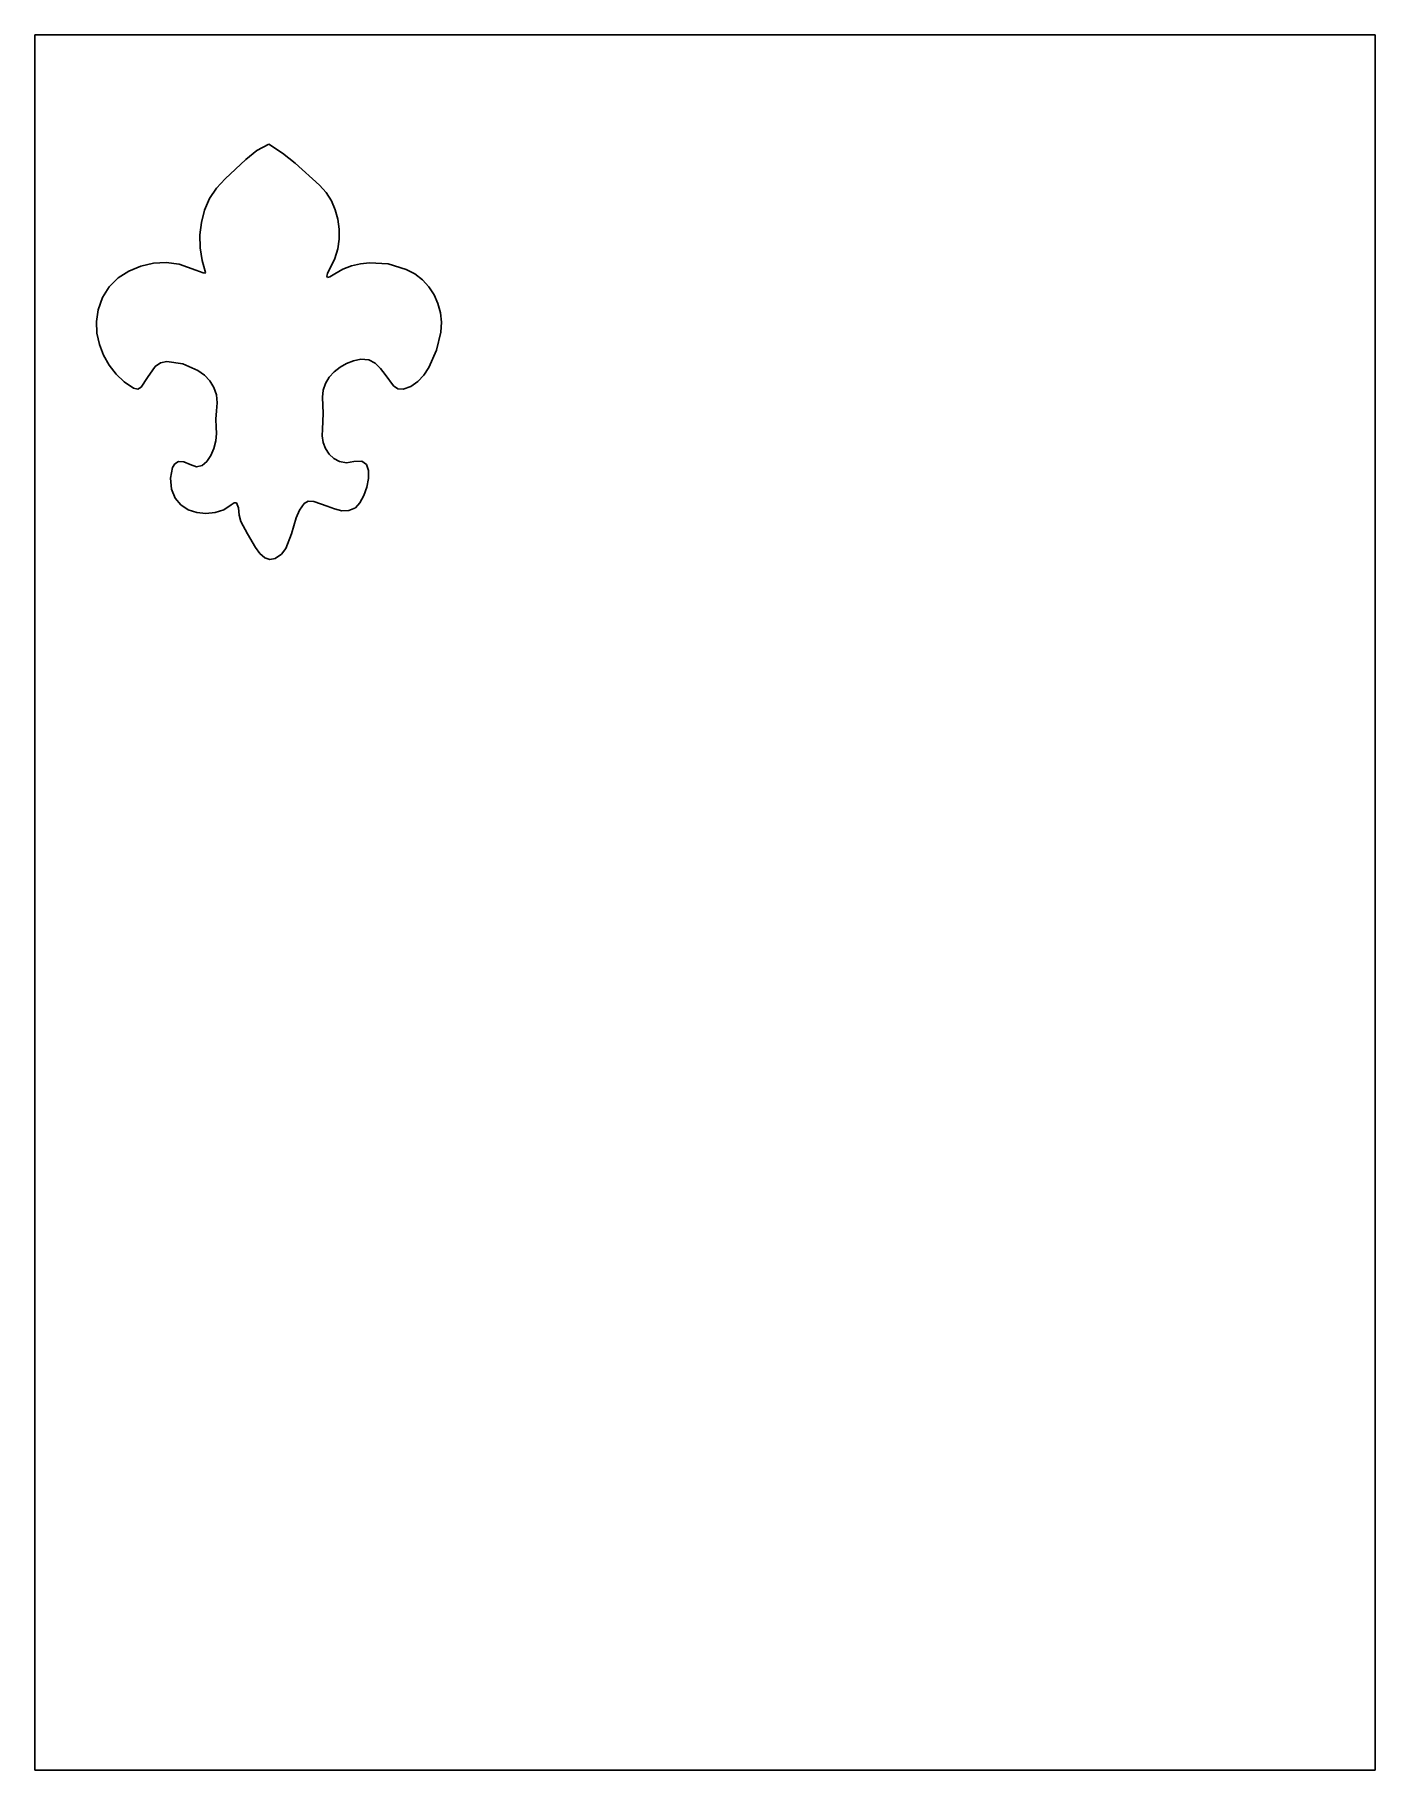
# Model space of a CAD drawing. Extents: x 0 to 173, y -140 to 84.
import ezdxf

# ---------------------------------------------------------------- set-up
doc = ezdxf.new("R2010")
doc.units = 0

msp = doc.modelspace()

# ---------------------------------------------------------------- linework, layer by layer
at = {"layer": 'Layer 1'}
for p, q in [((172.72, 83.82), (0, 83.82)), ((0, 83.82), (0, -139.7)), ((172.72, 83.82), (0, 83.82)), ((0, 83.82), (0, -139.7)), ((172.72, 83.82), (0, 83.82)), ((0, 83.82), (0, -139.7)), ((172.72, 83.82), (0, 83.82)), ((0, 83.82), (0, -139.7)), ((172.72, -139.7), (172.72, 83.82)), ((172.72, -139.7), (172.72, 83.82)), ((172.72, -139.7), (172.72, 83.82)), ((172.72, -139.7), (172.72, 83.82)), ((28.605399, 68.886944), (30.178417, 69.718448)), ((30.178431, 69.718448), (30.1784, 69.7184)), ((30.1784, 69.7184), (31.924673, 68.576633)), ((30.178417, 69.718448), (30.178431, 69.718448)), ((24.550307, 65.268968), (27.187508, 67.761567)), ((27.187508, 67.761567), (28.605399, 68.886944)), ((31.924673, 68.576633), (33.574331, 67.272721)), ((33.574331, 67.272721), (36.68503, 64.43387)), ((23.417496, 64.066036), (24.550307, 65.268968)), ((21.885587, 61.22562), (22.531595, 62.70688)), ((22.531595, 62.70688), (23.417496, 64.066036)), ((36.68503, 64.43387), (37.541595, 63.479896)), ((37.541595, 63.479896), (38.224052, 62.41487)), ((21.472455, 59.656377), (21.885587, 61.22562)), ((38.224052, 62.41487), (38.732733, 61.261881)), ((38.732733, 61.261881), (39.067966, 60.044016)), ((21.285182, 58.033269), (21.472455, 59.656377)), ((39.067966, 60.044016), (39.230083, 58.784364)), ((39.230083, 58.784364), (39.219415, 57.506012)), ((21.316749, 56.390419), (21.285182, 58.033269)), ((21.56014, 54.761945), (21.316749, 56.390419)), ((39.03629, 56.232048), (38.68104, 54.98556)), ((39.219415, 57.506012), (39.03629, 56.232048)), ((12.137553, 53.385389), (13.661767, 54.016711)), ((13.661767, 54.016711), (15.286957, 54.381226)), ((15.286957, 54.381226), (16.957731, 54.468865)), ((16.957731, 54.468865), (18.618697, 54.269558)), ((18.618697, 54.269558), (20.775783, 53.485618)), ((22.008337, 53.181968), (21.56014, 54.761945)), ((38.68104, 54.98556), (37.733165, 53.068229)), ((39.714065, 53.6103), (40.814882, 54.047348)), ((40.814882, 54.047348), (41.964113, 54.328711)), ((41.964113, 54.328711), (43.145429, 54.460137)), ((43.145429, 54.460137), (45.538996, 54.29617)), ((45.538996, 54.29617), (47.864942, 53.601433)), ((9.613622, 51.362602), (10.769708, 52.49733)), ((10.769708, 52.49733), (12.137553, 53.385389)), ((20.775783, 53.485618), (21.693056, 53.146357)), ((21.693056, 53.146357), (21.949125, 53.101379)), ((21.949125, 53.101379), (22.008337, 53.181968)), ((37.733165, 53.068229), (37.633688, 52.722911)), ((37.633688, 52.722911), (37.715802, 52.556602)), ((37.715802, 52.556602), (38.042804, 52.632005)), ((38.042804, 52.632005), (38.677992, 53.01182)), ((38.677992, 53.01182), (39.714065, 53.6103)), ((47.864942, 53.601433), (48.986113, 53.009616)), ((48.986113, 53.009616), (49.966699, 52.248948)), ((49.966699, 52.248948), (50.796202, 51.34415)), ((8.158297, 48.393418), (8.724688, 49.991275)), ((8.724688, 49.991275), (9.613622, 51.362602)), ((50.796202, 51.34415), (51.464129, 50.319943)), ((51.464129, 50.319943), (51.959985, 49.201049)), ((51.959985, 49.201049), (52.273274, 48.012188)), ((7.958694, 46.884588), (8.158297, 48.393418)), ((52.273274, 48.012188), (52.393501, 46.778083)), ((8.025932, 45.388507), (7.958694, 46.884588)), ((8.336445, 43.934028), (8.025932, 45.388507)), ((52.310172, 45.523453), (51.764207, 43.186702)), ((52.393501, 46.778083), (52.310172, 45.523453)), ((8.866667, 42.550004), (8.336445, 43.934028)), ((9.593033, 41.265289), (8.866667, 42.550004)), ((51.764207, 43.186702), (50.792094, 40.950513)), ((10.491977, 40.108734), (9.593033, 41.265289)), ((15.528073, 41.06858), (14.547402, 39.662319)), ((16.194173, 41.550187), (15.528073, 41.06858)), ((17.038347, 41.730878), (16.194173, 41.550187)), ((19.103039, 41.423983), (17.038347, 41.730878)), ((21.027805, 40.573112), (19.103039, 41.423983)), ((21.855607, 39.960077), (21.027805, 40.573112)), ((38.5926, 40.407354), (37.958796, 39.704707)), ((39.345583, 41.007004), (38.5926, 40.407354)), ((40.188326, 41.487404), (39.345583, 41.007004)), ((41.091409, 41.832304), (40.188326, 41.487404)), ((42.025412, 42.025453), (41.091409, 41.832304)), ((43.0437, 41.9433), (42.025412, 42.025453)), ((43.872632, 41.507702), (43.0437, 41.9433)), ((44.558655, 40.837938), (43.872632, 41.507702)), ((45.148221, 40.053289), (44.558655, 40.837938)), ((50.792094, 40.950513), (50.138535, 39.977285)), ((11.539934, 39.109193), (10.491977, 40.108734)), ((12.713337, 38.295518), (11.539934, 39.109193)), ((13.270126, 38.16919), (12.713337, 38.295518)), ((13.730951, 38.431498), (13.270126, 38.16919)), ((14.547402, 39.662319), (13.730951, 38.431498)), ((22.549897, 39.230719), (21.855607, 39.960077)), ((23.077831, 38.391593), (22.549897, 39.230719)), ((23.406567, 37.449258), (23.077831, 38.391593)), ((37.166407, 38.05542), (37.066662, 37.141283)), ((37.473592, 38.915311), (37.166407, 38.05542)), ((37.958796, 39.704707), (37.473592, 38.915311)), ((46.223776, 38.616448), (45.148221, 40.053289)), ((46.802664, 38.202815), (46.223776, 38.616448)), ((47.470892, 38.151413), (46.802664, 38.202815)), ((48.481013, 38.534873), (47.470892, 38.151413)), ((49.369201, 39.157784), (48.481013, 38.534873)), ((50.138535, 39.977285), (49.369201, 39.157784)), ((23.491663, 36.422683), (23.406567, 37.449258)), ((23.409551, 35.371192), (23.491663, 36.422683)), ((37.066662, 37.141283), (37.153722, 35.056297)), ((23.319364, 34.313384), (23.409551, 35.371192)), ((23.380236, 33.267858), (23.319364, 34.313384)), ((37.153722, 35.056297), (37.073379, 33.020653)), ((23.082911, 30.531461), (23.32947, 31.508534)), ((23.32947, 31.508534), (23.431905, 32.452185)), ((23.431905, 32.452185), (23.380236, 33.267858)), ((37.073379, 33.020653), (37.029767, 32.173035)), ((37.029767, 32.173035), (37.16694, 31.322212)), ((37.16694, 31.322212), (37.473284, 30.516112)), ((22.197347, 28.855275), (22.70221, 29.615523)), ((22.70221, 29.615523), (23.082911, 30.531461)), ((37.473284, 30.516112), (37.937188, 29.802663)), ((37.937188, 29.802663), (38.547039, 29.229792)), ((38.547039, 29.229792), (39.291224, 28.845426)), ((17.496002, 26.693406), (17.750885, 28.067009)), ((17.750885, 28.067009), (18.072, 28.56349)), ((18.072, 28.56349), (18.547515, 28.840044)), ((18.547515, 28.840044), (19.196396, 28.826888)), ((19.196396, 28.826888), (20.037606, 28.454238)), ((20.037606, 28.454238), (20.855064, 28.180076)), ((20.855064, 28.180076), (21.578305, 28.345274)), ((21.578305, 28.345274), (22.197347, 28.855275)), ((39.291224, 28.845426), (40.158132, 28.697494)), ((40.158132, 28.697494), (41.136149, 28.833923)), ((41.136149, 28.833923), (42.131655, 28.893094)), ((42.131655, 28.893094), (42.743135, 28.466656)), ((42.743135, 28.466656), (43.023659, 27.68308)), ((43.023659, 27.68308), (43.026297, 26.670833)), ((17.631156, 25.277508), (17.496002, 26.693406)), ((18.081725, 24.150692), (17.631156, 25.277508)), ((42.804118, 25.558384), (42.410192, 24.474202)), ((43.026297, 26.670833), (42.804118, 25.558384)), ((18.824363, 23.275539), (18.081725, 24.150692)), ((19.785592, 22.651223), (18.824363, 23.275539)), ((20.891937, 22.276918), (19.785592, 22.651223)), ((24.346897, 22.645798), (23.246066, 22.275032)), ((25.298936, 23.263268), (24.346897, 22.645798)), ((25.718987, 23.533697), (25.298936, 23.263268)), ((25.997577, 23.518091), (25.718987, 23.533697)), ((26.262528, 22.894203), (25.997577, 23.518091)), ((26.358105, 21.922467), (26.262528, 22.894203)), ((34.114221, 22.58451), (33.690479, 21.619527)), ((34.699146, 23.438528), (34.114221, 22.58451)), ((35.252121, 23.752427), (34.699146, 23.438528)), ((35.962418, 23.722477), (35.252121, 23.752427)), ((37.697223, 23.101214), (35.962418, 23.722477)), ((38.642853, 22.744991), (37.697223, 23.101214)), ((39.588047, 22.515103), (38.642853, 22.744991)), ((40.493368, 22.529095), (39.588047, 22.515103)), ((41.319376, 22.904513), (40.493368, 22.529095)), ((41.897588, 23.546755), (41.319376, 22.904513)), ((42.410192, 24.474202), (41.897588, 23.546755)), ((22.069921, 22.151796), (20.891937, 22.276918)), ((23.246066, 22.275032), (22.069921, 22.151796)), ((26.548626, 21.133748), (26.358105, 21.922467)), ((27.4087, 19.558799), (26.548626, 21.133748)), ((33.690479, 21.619527), (33.074313, 19.560326)), ((28.43943, 17.769849), (27.4087, 19.558799)), ((33.074313, 19.560326), (32.346192, 17.668243)), ((29.017915, 17.013924), (28.43943, 17.769849)), ((29.638015, 16.467061), (29.017915, 17.013924)), ((30.299379, 16.216778), (29.638015, 16.467061)), ((31.001656, 16.350598), (30.299379, 16.216778)), ((31.782504, 16.912158), (31.001656, 16.350598)), ((32.346192, 17.668243), (31.782504, 16.912158)), ((0, -139.7), (172.72, -139.7)), ((0, -139.7), (172.72, -139.7)), ((0, -139.7), (172.72, -139.7)), ((0, -139.7), (172.72, -139.7))]:
    msp.add_line(p, q, dxfattribs=at)

doc.saveas('drawing.dxf')
